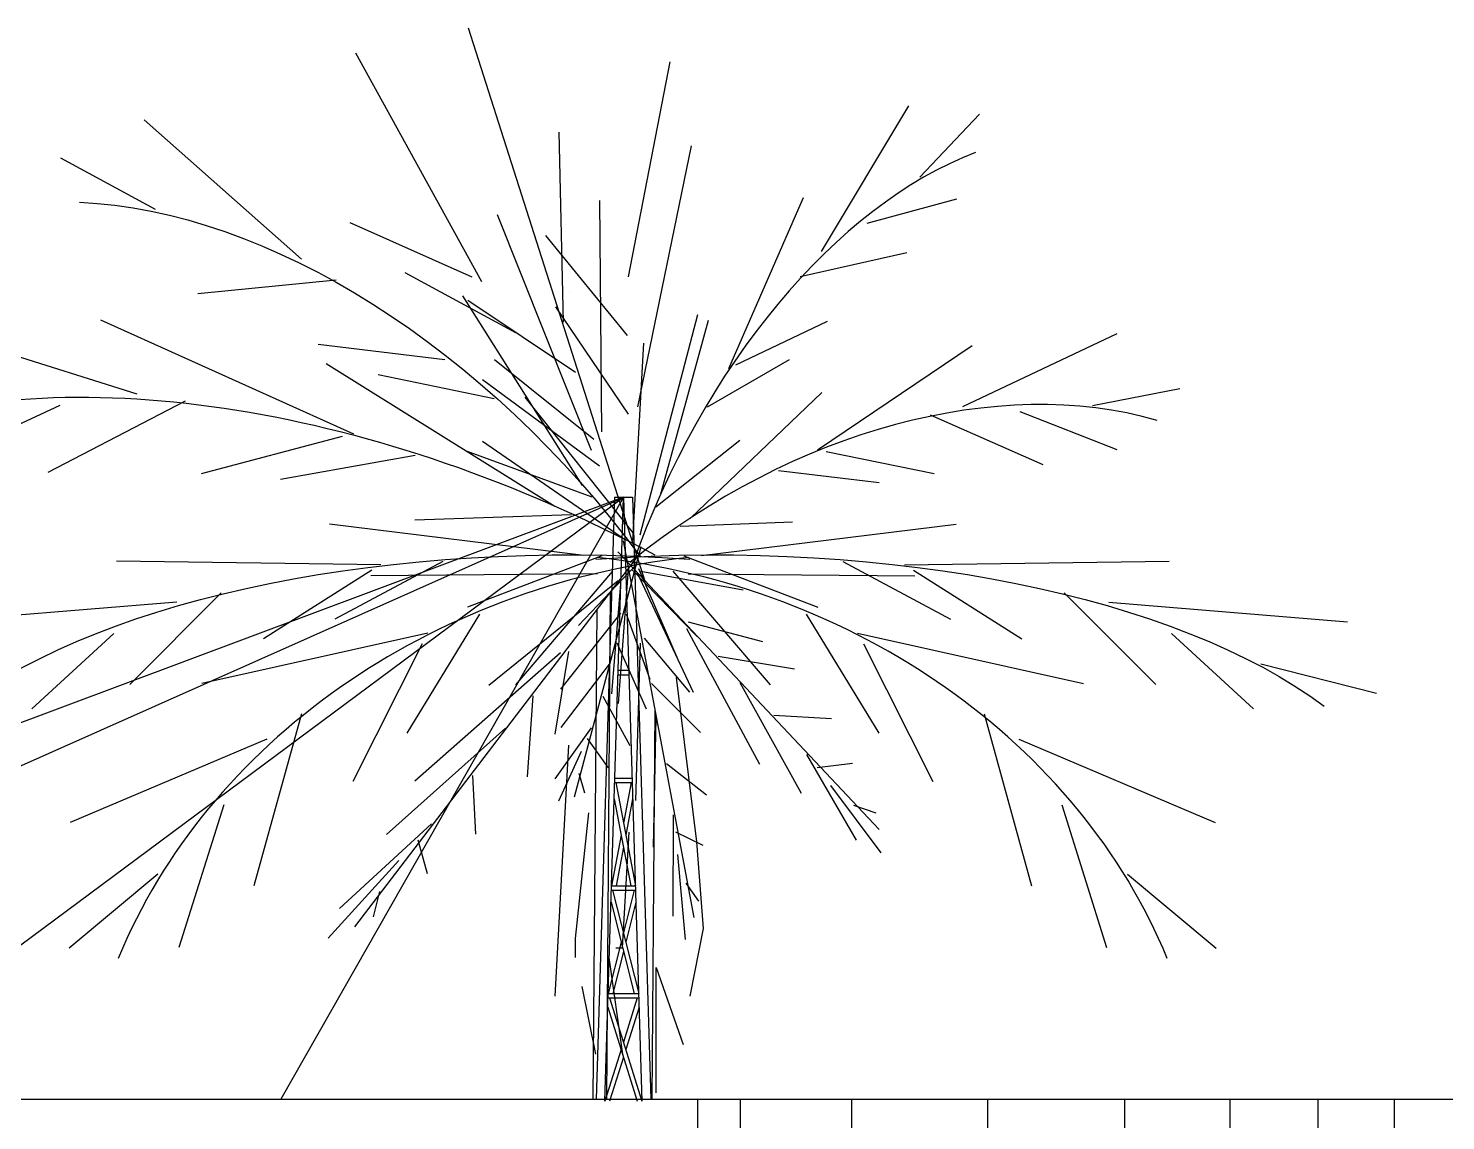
# Model space of a CAD drawing. Extents: x 115 to 1469, y 94 to 338.
# Drawn here: x 168.38 to 184.17, y 221.07 to 233.24 of the extents above; entities that cross this region are included whole.
import ezdxf

# ---------------------------------------------------------------- set-up
doc = ezdxf.new("R2010")
doc.units = 0
doc.layers.get('0').update_dxf_attribs({"linetype": 'CONTINUOUS'})
doc.layers.add('1', color=7, linetype='CONTINUOUS')
doc.layers.add('PAREDE', color=6, linetype='CONTINUOUS')

msp = doc.modelspace()

# ---------------------------------------------------------------- linework, layer by layer
at = {"color": 3}
for p, q in [((175.252, 227.063), (173.28, 233.238)), ((173.431, 230.414), (172.025, 232.962)), ((175.064, 230.47), (175.529, 232.865)), ((177.214, 230.75), (178.187, 232.376)), ((171.42, 230.667), (169.668, 232.217)), ((178.31, 231.579), (178.974, 232.283)), ((174.338, 229.963), (174.291, 232.079)), ((175.166, 229.022), (175.764, 231.928)), ((169.796, 231.219), (168.741, 231.793)), ((174.767, 228.744), (174.745, 231.318)), ((176.18, 229.448), (177.014, 231.354)), ((177.723, 231.068), (178.72, 231.339)), ((174.651, 228.533), (173.606, 231.16)), ((173.323, 230.467), (171.963, 231.071)), ((175.053, 229.817), (174.143, 230.929)), ((176.975, 230.473), (178.162, 230.741)), ((173.808, 229.844), (172.575, 230.514)), ((171.807, 230.432), (170.267, 230.28)), ((174.55, 228.146), (173.22, 230.259)), ((174.473, 229.404), (173.276, 230.206)), ((169.59, 229.162), (166.91, 230.004)), ((175.064, 228.939), (174.256, 230.134)), ((175.193, 227.593), (175.835, 230.05)), ((172.004, 228.718), (169.188, 229.987)), ((175.42, 228.035), (175.954, 229.987)), ((176.261, 229.49), (177.281, 229.975)), ((173.019, 229.545), (171.606, 229.717)), ((175.113, 227.53), (175.236, 229.729)), ((177.167, 228.54), (178.893, 229.703)), ((178.786, 229.023), (180.507, 229.839)), ((174.679, 228.657), (173.571, 229.546)), ((175.944, 229.019), (176.856, 229.549)), ((174.243, 227.909), (171.695, 229.498)), ((173.569, 229.11), (172.274, 229.379)), ((174.741, 228.361), (173.436, 229.323)), ((180.231, 229.037), (181.206, 229.226)), ((170.124, 229.084), (168.597, 228.288)), ((175.118, 227.612), (173.913, 229.13)), ((175.752, 227.775), (177.218, 229.179)), ((168.729, 229.036), (167.401, 228.415)), ((178.423, 228.933), (179.68, 228.38)), ((179.424, 228.969), (180.502, 228.544)), ((171.876, 228.69), (170.305, 228.276)), ((175.031, 227.535), (173.437, 228.635)), ((175.368, 227.906), (176.303, 228.65)), ((172.689, 228.478), (171.188, 228.21)), ((174.658, 228.013), (173.26, 228.528)), ((177.264, 228.524), (178.469, 228.278)), ((176.733, 228.312), (177.856, 228.179)), ((174.428, 227.819), (172.685, 227.759)), ((174.568, 227.366), (171.733, 227.714)), ((175.64, 227.693), (176.891, 227.738)), ((175.877, 227.366), (178.712, 227.714)), ((175.006, 227.529), (175.791, 223.33)), ((175.192, 227.394), (172.012, 223.226)), ((174.765, 227.359), (173.271, 226.79)), ((175.2, 227.46), (174.46, 224.671)), ((174.945, 227.407), (177.854, 224.312)), ((175.681, 227.359), (177.174, 226.79)), ((172.306, 227.259), (169.361, 227.301)), ((172.206, 227.201), (171, 226.436)), ((172.995, 227.297), (171.794, 226.656)), ((174.887, 227.191), (173.805, 225.923)), ((175.14, 227.253), (174.506, 226.585)), ((175.061, 227.211), (174.948, 225.714)), ((175.1, 227.208), (175.829, 226.463)), ((175.16, 227.17), (175.784, 225.841)), ((175.176, 227.219), (175.602, 226.232)), ((175.202, 227.19), (176.341, 226.981)), ((175.559, 227.191), (176.64, 225.923)), ((177.45, 227.297), (178.651, 226.656)), ((178.139, 227.259), (181.084, 227.301)), ((178.239, 227.201), (179.445, 226.436)), ((174.718, 227.161), (172.192, 227.136)), ((174.948, 227.082), (173.508, 225.917)), ((174.976, 227.048), (174.873, 225.825)), ((175.728, 227.161), (178.253, 227.136)), ((170.527, 226.949), (169.509, 225.929)), ((174.859, 226.958), (174.817, 221.309)), ((179.918, 226.949), (180.936, 225.929)), ((170.033, 226.843), (167.373, 226.626)), ((173.403, 226.71), (172.594, 225.384)), ((174.975, 226.721), (174.307, 225.874)), ((174.711, 226.763), (174.668, 221.309)), ((175.038, 226.715), (175.302, 225.988)), ((177.043, 226.71), (177.851, 225.384)), ((180.413, 226.843), (183.072, 226.626)), ((175.711, 226.55), (176.524, 225.039)), ((175.728, 226.626), (176.558, 226.407)), ((169.333, 226.495), (168.419, 225.657)), ((172.83, 226.5), (170.313, 225.94)), ((172.764, 226.38), (171.992, 224.846)), ((174.934, 226.39), (175.26, 225.657)), ((175.195, 226.386), (175.142, 224.633)), ((175.239, 226.445), (175.744, 225.843)), ((177.616, 226.5), (180.133, 225.94)), ((177.681, 226.38), (178.453, 224.846)), ((181.112, 226.495), (182.026, 225.657)), ((174.307, 226.279), (172.683, 224.851)), ((174.395, 226.293), (174.245, 225.374)), ((176.064, 226.243), (176.911, 226.1)), ((174.847, 226.155), (174.311, 225.447)), ((182.106, 226.157), (183.394, 225.83)), ((175.319, 225.937), (175.867, 225.394)), ((175.825, 224.176), (175.599, 226.005)), ((176.305, 225.95), (176.988, 224.716)), ((173.998, 225.801), (173.936, 224.897)), ((174.779, 225.797), (175.077, 225.249)), ((171.42, 225.602), (170.892, 223.683)), ((175.356, 225.654), (175.325, 221.309)), ((176.683, 225.587), (177.325, 225.55)), ((179.025, 225.602), (179.553, 223.683)), ((173.694, 225.441), (172.37, 224.256)), ((174.649, 225.444), (174.245, 224.875)), ((175.369, 225.557), (175.339, 224.116)), ((171.035, 225.319), (168.846, 224.389)), ((174.605, 225.327), (174.839, 224.999)), ((179.41, 225.319), (181.599, 224.389)), ((174.394, 225.252), (174.243, 222.454)), ((174.536, 225.181), (174.283, 224.628)), ((177.045, 225.149), (177.598, 224.192)), ((175.487, 225.046), (175.933, 224.699)), ((177.166, 225.003), (177.559, 225.052)), ((173.326, 224.915), (173.36, 224.259)), ((174.511, 224.94), (174.575, 224.721)), ((177.312, 224.801), (177.873, 224.05)), ((170.555, 224.588), (170.056, 222.996)), ((174.62, 224.498), (174.469, 223.099)), ((177.57, 224.584), (177.819, 224.498)), ((179.89, 224.588), (180.389, 222.996)), ((172.869, 224.375), (171.845, 223.432)), ((175.563, 224.476), (175.556, 223.347)), ((172.717, 224.195), (172.82, 223.822)), ((174.997, 222.992), (175.072, 224.283)), ((175.588, 224.286), (175.891, 224.138)), ((175.9, 223.207), (175.825, 224.176)), ((175.608, 224.033), (175.694, 223.086)), ((172.505, 223.966), (171.717, 223.101)), ((169.822, 223.813), (168.835, 222.991)), ((175.702, 223.713), (175.844, 223.514)), ((180.623, 223.813), (181.61, 222.991)), ((172.289, 223.62), (172.22, 223.337)), ((174.469, 223.099), (174.469, 222.884)), ((175.75, 222.454), (175.9, 223.207)), ((174.921, 222.992), (174.997, 222.992)), ((174.846, 222.884), (174.997, 221.808)), ((175.373, 221.377), (175.373, 222.776)), ((175.373, 222.776), (175.674, 221.915)), ((174.545, 222.561), (174.695, 221.808))]:
    msp.add_line(p, q, dxfattribs=at)
for centre, major_axis, ratio, start_param, end_param in [((178.549, 226.379), (2.228, 5.518), 0.593584, 0.501498, 1.649471), ((177.904, 224.18), (4.821, 3.489), 0.703506, 0.501498, 1.649471), ((176.28, 221.014), (7.254, 1.303), 0.860949, 1.492122, 2.640094), ((174.165, 221.014), (-7.254, 1.303), 0.860949, 3.643091, 4.791063)]:
    msp.add_ellipse(centre, major_axis=major_axis, ratio=ratio, start_param=start_param, end_param=end_param, dxfattribs=at)
at = {"color": 3, "extrusion": (0, 0, -1)}
for centre, major_axis, ratio, start_param, end_param in [((171.31, 224.928), (-4.632, 5.688), 0.621303, 0.501498, 1.649471), ((172.618, 223.295), (-7.957, 3.839), 0.551995, 0.501498, 1.649471), ((174.952, 223.633), (-8.418, 0.298), 0.442679, 0.501498, 1.649471), ((175.493, 223.633), (8.418, 0.298), 0.442679, 4.633715, 5.781687)]:
    msp.add_ellipse(centre, major_axis=major_axis, ratio=ratio, start_param=start_param, end_param=end_param, dxfattribs=at)
at = {"layer": '1', "color": 1}
for p, q in [((175.007, 228.013), (157.084, 221.309)), ((159.947, 221.309), (175.007, 228.01)), ((165.98, 221.309), (175.007, 228.013)), ((175.007, 228.013), (171.193, 221.309)), ((174.907, 228.013), (174.702, 221.309)), ((174.801, 221.285), (175.007, 228.013)), ((174.907, 228.013), (175.107, 228.013)), ((175.007, 228.01), (175.214, 221.285)), ((175.107, 228.013), (175.313, 221.309)), ((174.948, 226.085), (175.066, 226.085)), ((174.947, 226.035), (175.068, 226.035)), ((174.91, 224.835), (175.105, 224.835)), ((174.911, 224.885), (175.103, 224.885)), ((174.921, 224.835), (175.14, 223.685)), ((175.094, 224.835), (175.007, 224.382)), ((174.904, 224.655), (175.089, 223.685)), ((175.11, 224.655), (175.033, 224.248)), ((174.982, 224.248), (174.875, 223.685)), ((175.007, 224.115), (174.925, 223.685)), ((174.873, 223.635), (175.141, 223.635)), ((174.875, 223.685), (175.14, 223.685)), ((174.887, 223.635), (175.177, 222.485)), ((175.127, 223.635), (175.007, 223.159)), ((174.869, 223.503), (175.125, 222.485)), ((175.146, 223.503), (175.033, 223.056)), ((174.981, 223.056), (174.838, 222.485)), ((175.007, 222.954), (174.889, 222.485)), ((174.836, 222.435), (175.178, 222.435)), ((174.838, 222.485), (175.177, 222.485)), ((174.853, 222.435), (175.214, 221.285)), ((175.161, 222.435), (175.007, 221.944)), ((174.833, 222.333), (175.161, 221.285)), ((175.181, 222.333), (175.033, 221.861)), ((174.981, 221.861), (174.801, 221.285)), ((175.007, 221.777), (174.853, 221.285)), ((166.682, 221.309), (175.832, 221.309))]:
    msp.add_line(p, q, dxfattribs=at)
at = {"layer": '1', "color": 6}
for q in [(191.949, 221.309), (175.832, 211.709)]:
    msp.add_line((175.832, 221.309), q, dxfattribs=at)
at = {"layer": '1', "color": 253}
for p, q in [((176.306, 221.309), (176.306, 211.709)), ((177.547, 221.309), (177.547, 211.709)), ((179.062, 221.309), (179.062, 211.709)), ((180.589, 221.309), (180.589, 211.709)), ((181.762, 221.309), (181.762, 217.643)), ((182.742, 221.309), (182.742, 217.672)), ((183.593, 221.309), (183.593, 211.709))]:
    msp.add_line(p, q, dxfattribs=at)
at = {"layer": 'PAREDE'}
msp.add_line((174.401, 230.301), (174.401, 230.301), dxfattribs=at)

doc.saveas('drawing.dxf')
